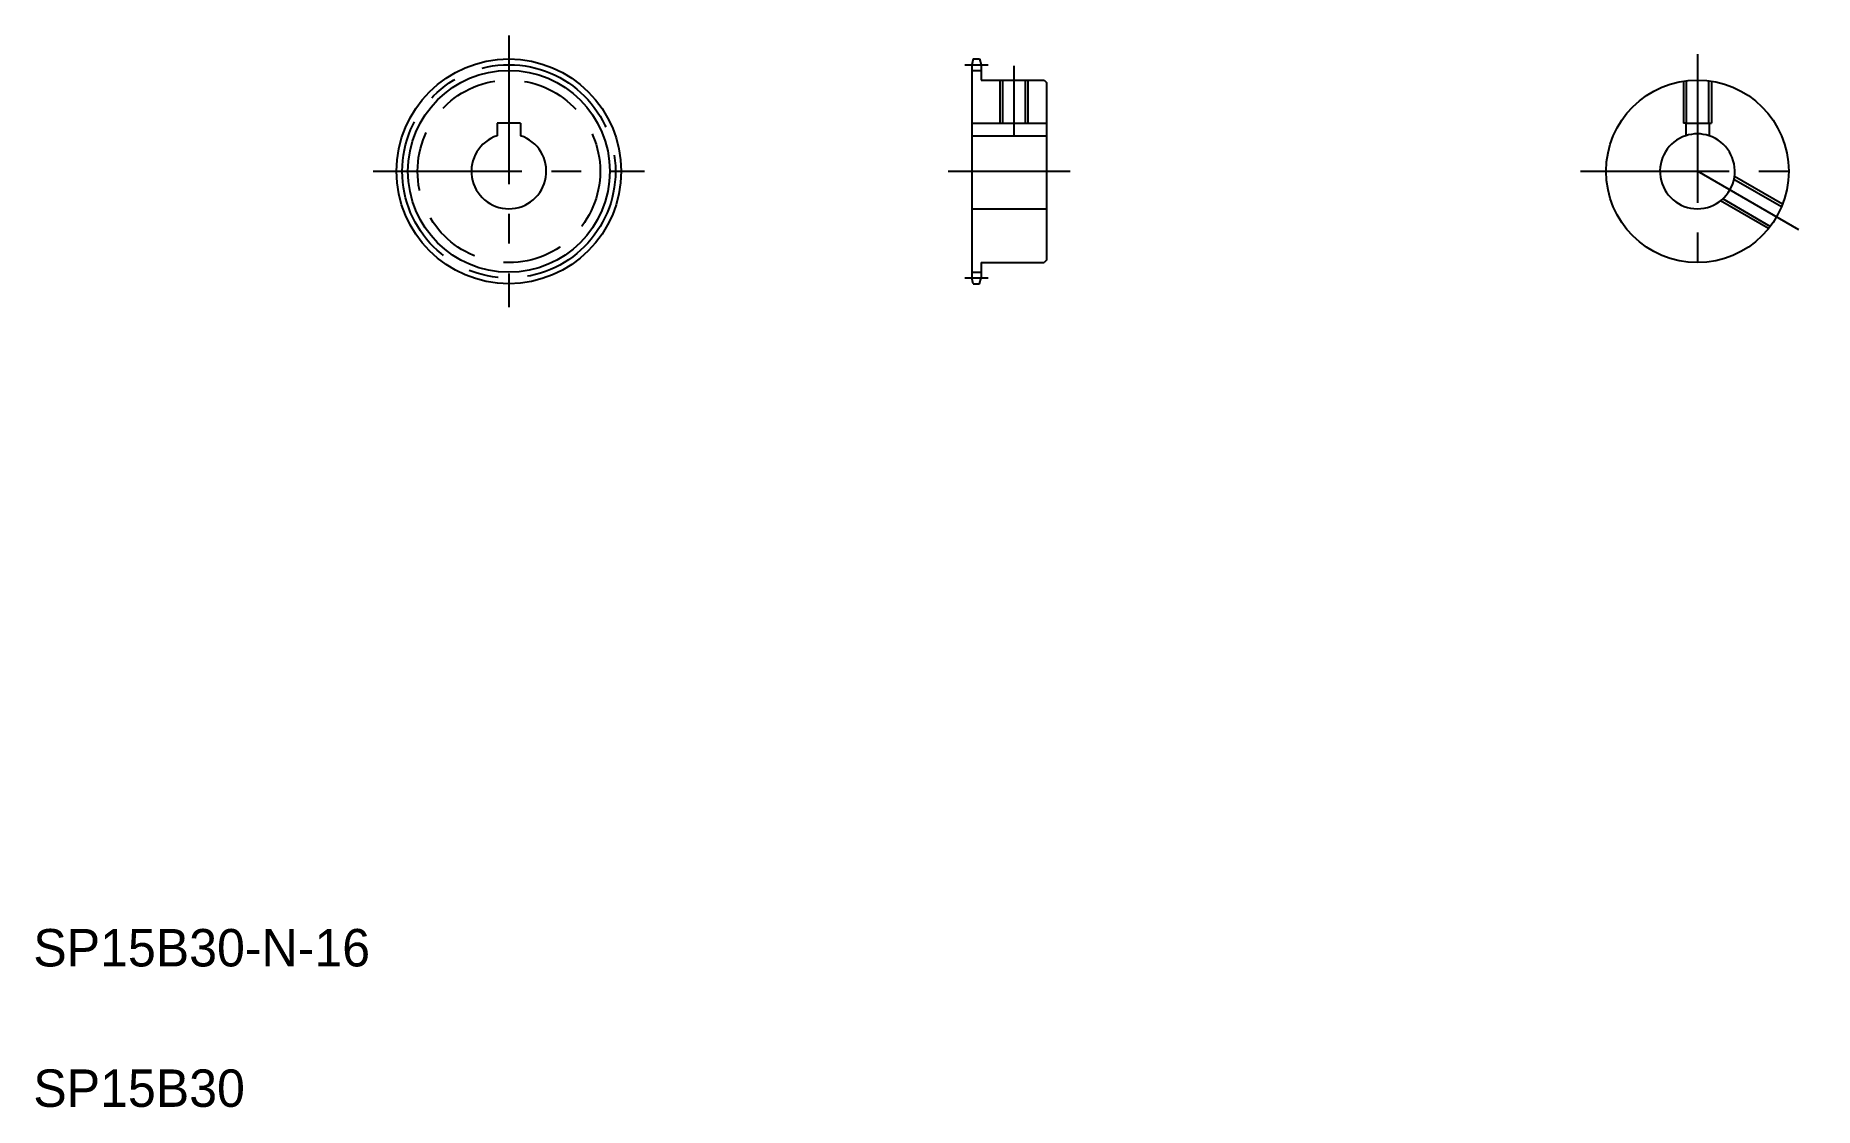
# Model space of a CAD drawing. Extents: x 20 to 401, y 20 to 249.
import ezdxf

# ---------------------------------------------------------------- set-up
doc = ezdxf.new("R2010")
doc.units = 0
doc.linetypes.add('CENTER', pattern=[50.8, 31.75, -6.35, 6.35, -6.35])
doc.linetypes.add('DASHED', pattern=[19.05, 12.7, -6.35])
doc.layers.get('0').update_dxf_attribs({"linetype": 'CONTINUOUS'})
doc.layers.add('CENTER', color=1, linetype='CENTER')

msp = doc.modelspace()

# ---------------------------------------------------------------- linework, layer by layer
at = {"color": 7, "linetype": 'CONTINUOUS'}
for p, q in [((220.83, 243.86), (220.5, 242.64)), ((220.83, 243.86), (222.18, 243.86)), ((222.18, 243.86), (222.5, 242.64)), ((220.5, 242.64), (220.5, 197.08)), ((220.5, 241.42), (222.5, 241.42)), ((222.5, 242.64), (222.5, 239.36)), ((222.5, 239.36), (236, 239.36)), ((227.1, 239.36), (227.1, 230.16)), ((231.9, 239.36), (231.9, 230.16)), ((236, 239.36), (236.5, 238.86)), ((236.5, 238.86), (236.5, 200.86)), ((124.11, 230.16), (119.11, 230.16)), ((119.11, 230.16), (119.11, 227.46)), ((124.11, 230.16), (124.11, 227.46)), ((220.5, 230.16), (236.5, 230.16)), ((236.5, 229.36), (236.5, 229.36)), ((373.05, 230.16), (373.05, 227.46)), ((373.05, 230.16), (378.05, 230.16)), ((378.05, 230.16), (378.05, 227.46)), ((220.5, 227.46), (236.5, 227.46)), ((236.5, 219.86), (236.5, 219.86)), ((220.5, 211.86), (236.5, 211.86)), ((220.5, 198.3), (222.5, 198.3)), ((222.5, 200.36), (236, 200.36)), ((222.5, 200.36), (222.5, 197.08)), ((236.5, 200.86), (236, 200.36)), ((220.83, 195.86), (220.5, 197.08)), ((220.83, 195.86), (222.18, 195.86)), ((222.18, 195.86), (222.5, 197.08))]:
    msp.add_line(p, q, dxfattribs=at)
at = {"color": 3, "linetype": 'CONTINUOUS'}
for p, q in [((226.5, 239.36), (226.5, 230.16)), ((232.5, 239.36), (232.5, 230.16))]:
    msp.add_line(p, q, dxfattribs=at)
at = {"color": 3, "linetype": 'DASHED'}
for p, q in [((372.55, 239.13), (372.55, 230.16)), ((373.15, 239.21), (373.15, 230.16)), ((377.95, 239.21), (377.95, 230.16)), ((378.55, 239.13), (378.55, 230.16)), ((373.05, 230.16), (372.55, 230.16)), ((378.05, 230.16), (378.55, 230.16)), ((393.51, 212.26), (383.36, 218.12)), ((393.74, 212.82), (383.47, 218.75)), ((390.74, 207.63), (380.47, 213.55)), ((391.11, 208.1), (380.96, 213.96))]:
    msp.add_line(p, q, dxfattribs=at)
at = {"color": 7, "linetype": 'CONTINUOUS'}
for centre, radius in [((121.61, 219.86), 24), ((375.55, 219.86), 19.5)]:
    msp.add_circle(centre, radius, dxfattribs=at)
at = {"color": 3, "linetype": 'CONTINUOUS'}
msp.add_circle((121.61, 219.86), 21.56, dxfattribs=at)
at = {"color": 3, "linetype": 'DASHED'}
msp.add_circle((121.61, 219.86), 19.5, dxfattribs=at)
at = {"color": 7, "linetype": 'CONTINUOUS'}
for centre in [(121.61, 219.86), (375.55, 219.86)]:
    msp.add_arc(centre, 8, 108.21, 71.79, dxfattribs=at)
at = {"color": 3, "linetype": 'CONTINUOUS'}
msp.add_arc((375.55, 219.86), 8, 71.79, 108.21, dxfattribs=at)
at = {"layer": 'CENTER', "color": 1, "linetype": 'CENTER'}
for p, q in [((121.61, 248.86), (121.61, 190.86)), ((375.55, 244.86), (375.55, 194.86)), ((219, 242.64), (224, 242.64)), ((229.5, 242.36), (229.5, 227.51)), ((92.61, 219.86), (150.61, 219.86)), ((215.5, 219.86), (241.5, 219.86)), ((350.55, 219.86), (400.55, 219.86)), ((397.2, 207.36), (375.55, 219.86)), ((219, 197.08), (224, 197.08))]:
    msp.add_line(p, q, dxfattribs=at)
msp.add_circle((121.61, 219.86), 22.78, dxfattribs=at)

# ---------------------------------------------------------------- texts
at = {"color": 7, "linetype": 'CONTINUOUS'}
for s, p in [('SP15B30-N-16', (20, 50)), ('SP15B30', (20, 20))]:
    msp.add_text(s, height=8, dxfattribs=at).set_placement(p)

doc.saveas('drawing.dxf')
